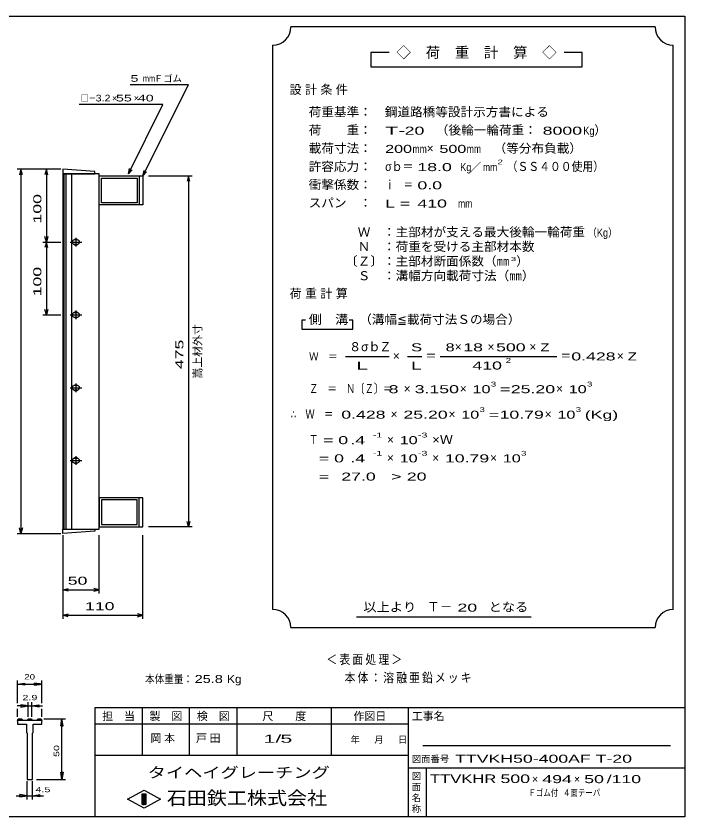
# Model space of a CAD drawing. Units: millimetres, scale not verified, with parts at other scales. Extents: x -910 to 866, y -641 to 527.
# Drawn here: x -53 to 866, y -573 to 527 of the extents above; entities that cross this region are included whole.
import ezdxf
from ezdxf.enums import TextEntityAlignment as Align

# ---------------------------------------------------------------- set-up
doc = ezdxf.new("R2010")
doc.units = ezdxf.units.MM
doc.header["$LTSCALE"] = 5
for name, color, linetype, lineweight in [('0_2', 150, 'Continuous', 25), ('16', 3, 'Continuous', 25), ('22', 2, 'Continuous', 25), ('32', 4, 'Continuous', 25)]:
    doc.layers.add(name, color=color, linetype=linetype, lineweight=lineweight)
doc.styles.add('ベクトル', font='')
doc.styles.get('ベクトル').set_extended_font_data('ベクトル')

msp = doc.modelspace()

# ---------------------------------------------------------------- linework, layer by layer
at = {"layer": '0_2'}
for p, q in [((-864.5, 526.75), (865.5, 526.75)), ((865.5, 526.75), (865.5, -573.25)), ((865.5, -423.25), (55.5, -423.25)), ((55.5, -423.25), (55.5, -573.25)), ((120.5, -423.25), (120.5, -488.25)), ((185.5, -488.25), (185.5, -423.25)), ((250.5, -423.25), (250.5, -488.25)), ((380.5, -488.25), (380.5, -423.25)), ((485.5, -423.25), (485.5, -573.25)), ((485.5, -445.75), (55.5, -445.75)), ((845.5, -475.75), (505.5, -475.75)), ((55.5, -488.25), (485.5, -488.25)), ((485.5, -505.75), (865.5, -505.75)), ((510.5, -573.25), (510.5, -505.75)), ((100.5, -548.75), (123, -536.25)), ((123, -536.25), (145.5, -548.75)), ((123, -561.25), (100.5, -548.75)), ((120.5, -541.25), (125.5, -541.25)), ((120.5, -556.25), (120.5, -541.25)), ((120.5, -541.25), (121.5, -541.25)), ((121.5, -541.25), (121.5, -556.25)), ((122.5, -556.25), (122.5, -541.25)), ((122.5, -541.25), (123.5, -541.25)), ((145.5, -548.75), (123, -561.25)), ((123.5, -541.25), (123.5, -556.25)), ((124.5, -556.25), (124.5, -541.25)), ((124.5, -541.25), (125.5, -541.25)), ((125.5, -541.25), (125.5, -556.25)), ((125.5, -541.25), (125.5, -556.25)), ((125.5, -556.25), (120.5, -556.25)), ((121.5, -556.25), (122.5, -556.25)), ((123.5, -556.25), (124.5, -556.25)), ((865.5, -573.25), (-864.5, -573.25))]:
    msp.add_line(p, q, dxfattribs=at)
at = {"layer": '16'}
for p, q in [((55.5, 313.238), (11.5, 316.238)), ((11.5, 316.238), (11.5, 310.238)), ((11.5, 310.238), (55.5, 310.238)), ((11.5, 310.238), (11.5, -177.762)), ((61.5, 310.238), (11.5, 310.238)), ((13, 310.238), (13, -177.762)), ((16, -177.762), (16, 310.238)), ((23.5, 310.238), (23.5, -177.762)), ((55.5, 310.238), (55.5, 313.238)), ((61.5, -177.762), (61.5, 310.238)), ((61.5, 307.238), (116.5, 307.238)), ((61.5, 267.238), (61.5, 307.238)), ((64.5, 304.238), (113.5, 304.238)), ((64.5, 270.238), (64.5, 304.238)), ((113.5, 304.238), (113.5, 270.238)), ((116.5, 307.238), (116.5, 267.238)), ((116.5, 307.238), (121.5, 307.238)), ((121.5, 307.238), (121.5, 267.238)), ((116.5, 267.238), (61.5, 267.238)), ((113.5, 270.238), (64.5, 270.238)), ((121.5, 267.238), (116.5, 267.238)), ((29.5, 222.238), (29.5, 210.238)), ((21.5, 216.238), (37.5, 216.238)), ((31.5, 219.238), (27.5, 219.238)), ((27.5, 213.238), (31.5, 213.238)), ((29.5, 122.238), (29.5, 110.238)), ((21.5, 116.238), (37.5, 116.238)), ((31.5, 119.238), (27.5, 119.238)), ((27.5, 113.238), (31.5, 113.238)), ((29.5, 22.238), (29.5, 10.238)), ((21.5, 16.238), (37.5, 16.238)), ((31.5, 19.238), (27.5, 19.238)), ((27.5, 13.238), (31.5, 13.238)), ((21.5, -83.762), (37.5, -83.762)), ((31.5, -80.762), (27.5, -80.762)), ((27.5, -86.762), (31.5, -86.762)), ((29.5, -77.762), (29.5, -89.762)), ((116.5, -134.762), (61.5, -134.762)), ((61.5, -134.762), (61.5, -174.762)), ((113.5, -137.762), (64.5, -137.762)), ((64.5, -137.762), (64.5, -171.762)), ((113.5, -171.762), (113.5, -137.762)), ((116.5, -174.762), (116.5, -134.762)), ((121.5, -134.762), (116.5, -134.762)), ((121.5, -174.762), (121.5, -134.762)), ((61.5, -174.762), (116.5, -174.762)), ((64.5, -171.762), (113.5, -171.762)), ((116.5, -174.762), (121.5, -174.762)), ((11.5, -177.762), (55.5, -177.762)), ((11.5, -183.762), (11.5, -177.762)), ((11.5, -177.762), (61.5, -177.762)), ((55.5, -180.762), (11.5, -183.762)), ((55.5, -177.762), (55.5, -180.762))]:
    msp.add_line(p, q, dxfattribs=at)
for centre, radius, start, end in [((29.5, 216.238), 4, 46.6, 133.4), ((27.5, 216.238), 3, 90, 270), ((29.5, 216.238), 4, 226.6, 313.4), ((31.5, 216.238), 3, 270, 90), ((27.5, 116.238), 3, 90, 270), ((29.5, 116.238), 4, 46.6, 133.4), ((29.5, 116.238), 4, 226.6, 313.4), ((31.5, 116.238), 3, 270, 90), ((27.5, 16.238), 3, 90, 270), ((29.5, 16.238), 4, 46.6, 133.4), ((29.5, 16.238), 4, 226.6, 313.4), ((31.5, 16.238), 3, 270, 90), ((27.5, -83.762), 3, 90, 270), ((29.5, -83.762), 4, 46.6, 133.4), ((29.5, -83.762), 4, 226.6, 313.4), ((31.5, -83.762), 3, 270, 90)]:
    msp.add_arc(centre, radius, start, end, dxfattribs=at)
at = {"layer": '22', "color": 4}
for p, q in [((824.5, 511.75), (324.5, 511.75)), ((299.5, 486.75), (299.5, -288.25)), ((849.5, -288.25), (849.5, 486.75)), ((459.5, 476.75), (434.5, 476.75)), ((434.5, 476.75), (434.5, 456.75)), ((724.5, 476.75), (699.5, 476.75)), ((724.5, 456.75), (724.5, 476.75)), ((434.5, 456.75), (724.5, 456.75)), ((184, 432.238), (104, 432.238)), ((121.5, 307.238), (184, 432.238)), ((149, 405.238), (34, 405.238)), ((101.5, 310.238), (149, 405.238)), ((9, 316.238), (-51, 316.238)), ((-46, 316.238), (-48, 308.738)), ((-44, 308.738), (-46, 316.238)), ((-46, 316.238), (-46, -183.762)), ((9, 316.238), (-16, 316.238)), ((-11, 316.238), (-13, 308.738)), ((-9, 308.738), (-11, 316.238)), ((-11, 316.238), (-11, 216.238)), ((101.5, 310.238), (103, 317.538)), ((101.5, 310.238), (106.5, 315.738)), ((121.5, 307.238), (123, 314.538)), ((121.5, 307.238), (126.5, 312.738)), ((129, 307.238), (189, 307.238)), ((184, 307.238), (182, 299.738)), ((186, 299.738), (184, 307.238)), ((184, 307.238), (184, -174.762)), ((-11, 216.238), (-13, 223.738)), ((-9, 223.738), (-11, 216.238)), ((-16, 216.238), (9, 216.238)), ((-11, 216.238), (-13, 208.738)), ((-9, 208.738), (-11, 216.238)), ((-11, 216.238), (-11, 116.238)), ((-11, 116.238), (-13, 123.738)), ((-9, 123.738), (-11, 116.238)), ((-16, 116.238), (9, 116.238)), ((344.5, 109.25), (339.5, 109.25)), ((339.5, 109.25), (339.5, 96.75)), ((409.5, 109.25), (404.5, 109.25)), ((409.5, 96.75), (409.5, 109.25)), ((339.5, 96.75), (409.5, 96.75)), ((399.5, 59.25), (459.5, 59.25)), ((484.5, 59.25), (504.5, 59.25)), ((529.5, 59.25), (689.5, 59.25)), ((189, -174.762), (129, -174.762)), ((184, -174.762), (182, -167.262)), ((186, -167.262), (184, -174.762)), ((-51, -183.762), (9, -183.762)), ((-46, -183.762), (-48, -176.262)), ((-44, -176.262), (-46, -183.762)), ((11.5, -186.262), (11.5, -266.262)), ((11.5, -186.262), (11.5, -301.262)), ((61.5, -266.262), (61.5, -186.262)), ((121.5, -301.262), (121.5, -186.262)), ((11.5, -261.262), (19, -259.262)), ((19, -263.262), (11.5, -261.262)), ((11.5, -261.262), (61.5, -261.262)), ((61.5, -261.262), (54, -259.262)), ((54, -263.262), (61.5, -261.262)), ((11.5, -296.262), (19, -294.262)), ((19, -298.262), (11.5, -296.262)), ((11.5, -296.262), (121.5, -296.262)), ((121.5, -296.262), (114, -294.262)), ((114, -298.262), (121.5, -296.262)), ((414.5, -298.25), (654.5, -298.25)), ((324.5, -313.25), (824.5, -313.25))]:
    msp.add_line(p, q, dxfattribs=at)
for centre, start, end in [((299.5, 511.75), 270, 0), ((849.5, 511.75), 180, 270), ((299.5, -313.25), 0, 90), ((849.5, -313.25), 90, 180)]:
    msp.add_arc(centre, 25, start, end, dxfattribs=at)
at = {"layer": '32'}
for p, q in [((-50.5, -416.75), (-50.5, -385.75)), ((-50.5, -390.75), (-40.5, -389.25)), ((-40.5, -392.25), (-50.5, -390.75)), ((-50.5, -390.75), (-17.167, -390.75)), ((-40.5, -392.25), (-40.5, -389.25)), ((-17.167, -390.75), (-27.167, -389.25)), ((-27.167, -392.25), (-27.167, -389.25)), ((-27.167, -392.25), (-17.167, -390.75)), ((-17.167, -416.75), (-17.167, -385.75)), ((-36.25, -435.75), (-36.25, -415.75)), ((-31.417, -415.75), (-31.417, -435.75)), ((-36.25, -420.75), (-51.25, -420.75)), ((-50.5, -435.75), (-50.5, -424.75)), ((-36.25, -420.75), (-46.25, -419.25)), ((-46.25, -419.25), (-46.25, -422.25)), ((-46.25, -422.25), (-36.25, -420.75)), ((-36.25, -420.75), (-31.417, -420.75)), ((-31.417, -420.75), (-21.417, -419.25)), ((-21.417, -422.25), (-31.417, -420.75)), ((-31.417, -420.75), (-16.417, -420.75)), ((-21.417, -419.25), (-21.417, -422.25)), ((-17.167, -435.75), (-17.167, -424.75)), ((-50.5, -440.75), (-49.667, -438.25)), ((-49.667, -438.25), (-44.833, -438.25)), ((-44.833, -438.25), (-44, -440.75)), ((-37.083, -440.75), (-36.25, -438.25)), ((-36.25, -438.25), (-31.417, -438.25)), ((-31.417, -438.25), (-30.583, -440.75)), ((-23.667, -440.75), (-22.833, -438.25)), ((-22.833, -438.25), (-18, -438.25)), ((-18, -438.25), (-17.167, -440.75)), ((-14.667, -438.25), (15.333, -438.25)), ((8.833, -448.25), (10.333, -438.25)), ((11.833, -448.25), (10.333, -438.25)), ((10.333, -521.583), (10.333, -438.25)), ((-50.5, -440.75), (-50.5, -445.75)), ((-17.167, -440.75), (-50.5, -440.75)), ((-50.5, -445.75), (-38.417, -445.75)), ((-38.417, -445.75), (-38.417, -457.417)), ((-29.25, -457.417), (-29.25, -445.75)), ((-29.25, -445.75), (-17.167, -445.75)), ((-17.167, -445.75), (-17.167, -440.75)), ((8.833, -448.25), (11.833, -448.25)), ((-38.417, -457.417), (-37.583, -458.25)), ((-37.583, -458.25), (-37.583, -521.583)), ((-30.083, -458.25), (-29.25, -457.417)), ((-30.083, -521.583), (-30.083, -458.25)), ((10.333, -521.583), (8.833, -511.584)), ((8.833, -511.584), (11.833, -511.584)), ((11.833, -511.584), (10.333, -521.583)), ((-37.583, -521.583), (-30.083, -521.583)), ((-37.583, -549.083), (-37.583, -524.083)), ((-30.083, -549.083), (-30.083, -524.083)), ((-24.667, -521.583), (15.333, -521.583)), ((-52.583, -544.083), (-37.583, -544.083)), ((-37.583, -544.083), (-47.583, -542.583)), ((-47.583, -545.583), (-47.583, -542.583)), ((-47.583, -545.583), (-37.583, -544.083)), ((-37.583, -544.083), (-30.083, -544.083)), ((-30.083, -544.083), (-20.083, -542.583)), ((-20.083, -545.583), (-30.083, -544.083)), ((-30.083, -544.083), (-15.083, -544.083)), ((-20.083, -545.583), (-20.083, -542.583))]:
    msp.add_line(p, q, dxfattribs=at)

# ---------------------------------------------------------------- texts
at = {"layer": '0_2', "style": 'ベクトル'}
for s, height, p in [('担\u3000当', 11, (65.5, -434.75)), ('製\u3000図', 11, (130.5, -434.75)), ('検\u3000図', 11, (195.5, -434.75)), ('尺\u3000\u3000度', 11, (285.5, -434.75)), ('作図日', 11, (410.5, -434.75)), ('工事名', 11, (490.5, -434.75)), ('年', 9.164, (406.5, -467)), ('月', 9.164, (439, -467)), ('日', 9.164, (471.5, -467)), ('図面番号', 9.164, (490.5, -493.5)), ('図', 9.164, (490.5, -517)), ('面', 9.164, (490.5, -532)), ('名', 9.164, (490.5, -547)), ('称', 9.164, (490.5, -562))]:
    msp.add_text(s, height=height, dxfattribs=at).set_placement(p, align=Align.MIDDLE_LEFT)
at = {"layer": '0_2', "color": 222, "style": 'ベクトル'}
for s, height, width, p in [('タイヘイグレーチング', 14.66, 1.25, (128, -512.25)), ('石田鉄工株式会社', 18.33, 1.1, (154.25, -547.25))]:
    msp.add_text(s, height=height, dxfattribs=dict(at, width=width)).set_placement(p, align=Align.MIDDLE_LEFT)
at = {"layer": '22', "style": 'ベクトル'}
for s, height, p in [('◇\u3000荷\u3000重\u3000計\u3000算\u3000◇', 14.66, (469.5, 476.75)), ('Ｆゴム', 9.164, (136.5, 440.988)), ('×', 9.164, (79, 413.988)), ('×', 9.164, (109, 413.988)), ('）', 12.1, (741, 370)), ('×', 12.1, (511, 345)), ('／', 11, (570.75, 319.25)), ('）', 12.1, (634, 190)), ('８', 12.1, (404.5, 72.5)), ('σｂ', 12.1, (421, 72.5)), ('Ｚ', 12.1, (446, 72.5)), ('×', 12.1, (549.5, 72.5)), ('×', 12.1, (594.5, 72.5)), ('×', 12.1, (652, 72.5)), ('×', 12.1, (464.5, 60)), ('×', 12.1, (772, 60)), ('×', 12.1, (479.5, 15)), ('×', 12.1, (556.5, 15)), ('×', 12.1, (688.5, 15)), ('×', 12.1, (461.5, -20)), ('×', 12.1, (541, -20)), ('×', 12.1, (673, -20)), ('×', 12.1, (456.5, -55)), ('×', 12.1, (456.5, -80)), ('×', 12.1, (518.5, -80)), ('×', 12.1, (598, -80)), ('Ｔ－', 12.83, (511.5, -284.5)), ('×', 11, (655.5, -521.25)), ('×', 11, (713, -521.25))]:
    msp.add_text(s, height=height, dxfattribs=at).set_placement(p, align=Align.MIDDLE_LEFT)
for s, height, width, p in [(' 5 ', 9.164, 1.6, (99, 440.988)), ('mm', 9.164, 0.75, (121.5, 440.988)), ('□－', 9.164, 0.8, (36.5, 413.988)), ('3.2', 9.164, 1.2, (56.5, 413.988)), (' 55 ', 9.164, 1.6, (79, 413.988)), (' 40 ', 9.164, 1.6, (109, 413.988)), ('荷重基準：\u3000', 12.1, 1.05, (349, 395)), ('鋼道路橋等設計示方書による', 12.1, 1.05, (453.5, 395)), ('荷\u3000\u3000重：\u3000', 12.1, 1.05, (349, 370)), ('T-', 11, 2, (454, 369.25)), (' 20 ', 11, 1.65, (474, 369.25)), ('（後輪一輪荷重：', 12.1, 1.05, (523.5, 370)), (' 8000', 11, 1.65, (663.5, 369.25)), ('Kg', 11, 0.85, (726, 369.25)), ('載荷寸法：\u3000', 12.1, 1.05, (349, 345)), ('\u3000（等分布負載）', 12.1, 1.05, (585.5, 345)), ('200', 11, 1.5, (454, 344.25)), ('mm', 11, 0.8, (491.5, 344.25)), ('500', 11, 1.5, (528.5, 344.25)), ('mm', 11, 0.8, (566, 344.25)), ('許容応力：\u3000', 12.1, 1.05, (349, 320)), ('σｂ＝', 12.1, 0.9, (454, 320)), (' 18.0', 11, 1.65, (491.5, 319.25)), ('Kg', 11, 0.85, (557, 319.25)), ('mm', 11, 0.8, (588.25, 319.25)), ('2', 6.598, 1.5, (608.25, 326.25)), ('（ＳＳ４００使用）', 12.1, 0.9, (620.75, 320)), ('衝撃係数：\u3000', 12.1, 1.05, (349, 295)), ('ｉ\u3000＝', 12.1, 0.75, (454, 295)), (' 0.0', 11, 1.65, (491.5, 294.25)), ('スパン\u3000：\u3000', 12.1, 1.05, (349, 270)), ('L =', 11, 1.65, (454, 269.25)), (' 410 ', 11, 1.65, (491.5, 269.25)), ('mm', 11, 0.8, (554, 269.25)), ('\u3000Ｗ\u3000：主部材が支える最大後輪一輪荷重', 12.1, 1.05, (399, 230)), ('（Kg）', 11, 0.85, (731.5, 229.25)), ('\u3000Ｎ\u3000：荷重を受ける主部材本数', 12.1, 1.05, (399, 210)), ('〔Ｚ〕：主部材断面係数（㎜', 12.1, 1.05, (399, 190)), ('3', 5.499, 1.8, (626.5, 193)), ('\u3000Ｓ\u3000：溝幅方向載荷寸法（㎜）', 12.1, 1.05, (399, 170)), ('側\u3000溝', 12.1, 1.1, (349, 110)), ('\u3000（溝幅≦載荷寸法Ｓの場合）', 12.1, 1.05, (401, 110)), ('S', 11, 1.55, (489.5, 71.75)), ('8', 11, 1.5, (537, 71.75)), (' 18 ', 11, 1.65, (554.5, 71.75)), (' 500 ', 11, 1.65, (599.5, 71.75)), ('Z', 11, 1.4, (667, 71.75)), ('Ｗ\u3000＝', 11, 0.85, (349.5, 59.25)), ('＝', 12.1, 0.9, (509.5, 60)), ('2', 6.598, 1.5, (619.5, 53.75)), ('＝', 12.1, 0.9, (694.5, 60)), ('0.428', 11, 1.65, (709.5, 59.25)), ('Z', 11, 1.4, (787, 59.25)), ('L', 11, 1.8, (489.5, 46.75)), (' 410 ', 11, 1.65, (567, 46.75)), ('Ｚ\u3000＝\u3000Ｎ〔Ｚ〕＝', 12.1, 0.75, (349.5, 15)), ('3', 6.598, 1.5, (599, 21.25)), ('3', 6.598, 1.5, (731, 21.25)), (' 8 ', 11, 1.65, (452, 14.25)), ('3.150', 11, 1.65, (494.5, 14.25)), ('10', 11, 1.5, (574, 14.25)), ('=', 11, 1.7, (611.5, 14.25)), ('25.20', 11, 1.65, (626.5, 14.25)), ('10', 11, 1.5, (706, 14.25)), ('3', 6.598, 1.5, (583.5, -13.75)), ('3', 6.598, 1.5, (715.5, -13.75)), ('∴\u3000Ｗ\u3000＝', 12.1, 0.75, (324.5, -20)), (' 0.428', 11, 1.65, (387, -20.75)), ('25.20', 11, 1.65, (479, -20.75)), ('10', 11, 1.5, (558.5, -20.75)), ('=', 11, 1.7, (596, -20.75)), ('10.79', 11, 1.65, (611, -20.75)), ('10', 11, 1.5, (690.5, -20.75)), ('(Kg)', 11, 1.65, (728, -20.75)), ('Ｔ', 12.1, 0.75, (349.5, -55)), (' = 0', 11, 1.65, (362, -55.75)), (' .4 ', 11, 1.65, (399.5, -55.75)), ('-1', 6.598, 1.65, (437, -48.75)), ('10', 11, 1.5, (474, -55.75)), ('-3', 6.598, 1.65, (499, -48.75)), ('×Ｗ', 12.1, 1.1, (518.5, -55)), ('  = 0', 11, 1.65, (349.5, -80.75)), (' .4 ', 11, 1.65, (399.5, -80.75)), ('-1', 6.598, 1.65, (437, -73.75)), ('10', 11, 1.5, (474, -80.75)), ('-3', 6.598, 1.65, (499, -73.75)), ('10.79', 11, 1.65, (536, -80.75)), ('10', 11, 1.5, (615.5, -80.75)), ('3', 6.598, 1.5, (640.5, -73.75)), ('  =', 11, 1.65, (349.5, -105.75)), (' 27.0', 11, 1.65, (387, -105.75)), ('>', 11, 1.7, (462, -105.75)), (' 20 ', 11, 1.65, (477, -105.75)), (' 50 ', 11, 1.65, (11.5, -248.762)), (' 110 ', 11, 1.65, (35.25, -283.762)), ('以上より\u3000', 12.1, 1.1, (424, -285)), (' 20 ', 11, 1.65, (546.5, -285.75)), ('となる', 12.1, 1.1, (596, -285)), ('本体重量：', 11, 0.85, (124.5, -383.75)), (' 25.8', 11, 1.35, (187, -383.75)), ('Kg', 11, 1.1, (237, -383.75)), ('1/', 11, 2, (287, -465.75)), (' 5 ', 11, 2, (302, -465.75)), ('TTVKH50-400AF T-20                        ', 11, 1.65, (550, -493.25)), ('TTVKHR', 11.73, 1.45, (515.5, -520.75)), (' 500 ', 11.73, 1.55, (605.5, -520.75)), (' 494 ', 11, 1.65, (663, -521.25)), (' 50 ', 11, 1.65, (720.5, -521.25)), ('/', 11, 1.65, (758, -521.25)), (' 110 ', 11, 1.65, (758, -521.25)), ('Ｆゴム付', 9.164, 0.8, (650.5, -540)), ('４面テーパ', 9.164, 0.8, (698, -540))]:
    msp.add_text(s, height=height, dxfattribs=dict(at, width=width)).set_placement(p, align=Align.MIDDLE_LEFT)
at = {"layer": '22', "style": 'ベクトル', "width": 1.65}
for s, p in [(' 100 ', (-23.5, 234.988)), (' 100 ', (-23.5, 134.988)), (' 475 ', (171.5, 34.988))]:
    msp.add_text(s, height=11, rotation=90, dxfattribs=at).set_placement(p, align=Align.MIDDLE_LEFT)
at = {"layer": '22', "style": 'ベクトル'}
msp.add_text('嵩上材外寸', height=11, rotation=90, dxfattribs=at).set_placement((196.5, 28.738), align=Align.MIDDLE_LEFT)
at = {"layer": '22', "attachment_point": 4, "style": 'ベクトル'}
for s, insert, char_height in [('\\T1.28;設計条件', (322.75, 425), 12.1), ('\\T1.28;荷重計算', (322.75, 145), 12.1), ('\\T1.5;\\W2;\\~L\\~', (402, 46.75), 11), ('\\T1.2;\\W0.85;＜表面処理＞', (373.25, -357.5), 12.83), ('\\T1.19;\\W0.85;本体：溶融亜鉛メッキ', (398.25, -382.5), 12.83), ('\\T1.25;岡本\u3000', (131.75, -465.75), 11), ('\\T1.25;戸田\u3000', (194.25, -465.75), 11)]:
    msp.add_mtext(s, dxfattribs=dict(at, insert=insert, char_height=char_height))
at = {"layer": '32', "color": 2, "style": 'ベクトル'}
for s, width, p in [('20', 1.35, (-41.333, -380.75)), ('2.9', 1.5, (-43.833, -409.25)), (' 4.5 ', 1.5, (-30.083, -535.583))]:
    msp.add_text(s, height=7.331, dxfattribs=dict(at, width=width)).set_placement(p, align=Align.MIDDLE_LEFT)
at = {"layer": '32', "color": 2, "style": 'ベクトル', "width": 1.5}
msp.add_text(' 50 ', height=7.331, rotation=90, dxfattribs=at).set_placement((2.833, -494.917), align=Align.MIDDLE_LEFT)

doc.saveas('drawing.dxf')
